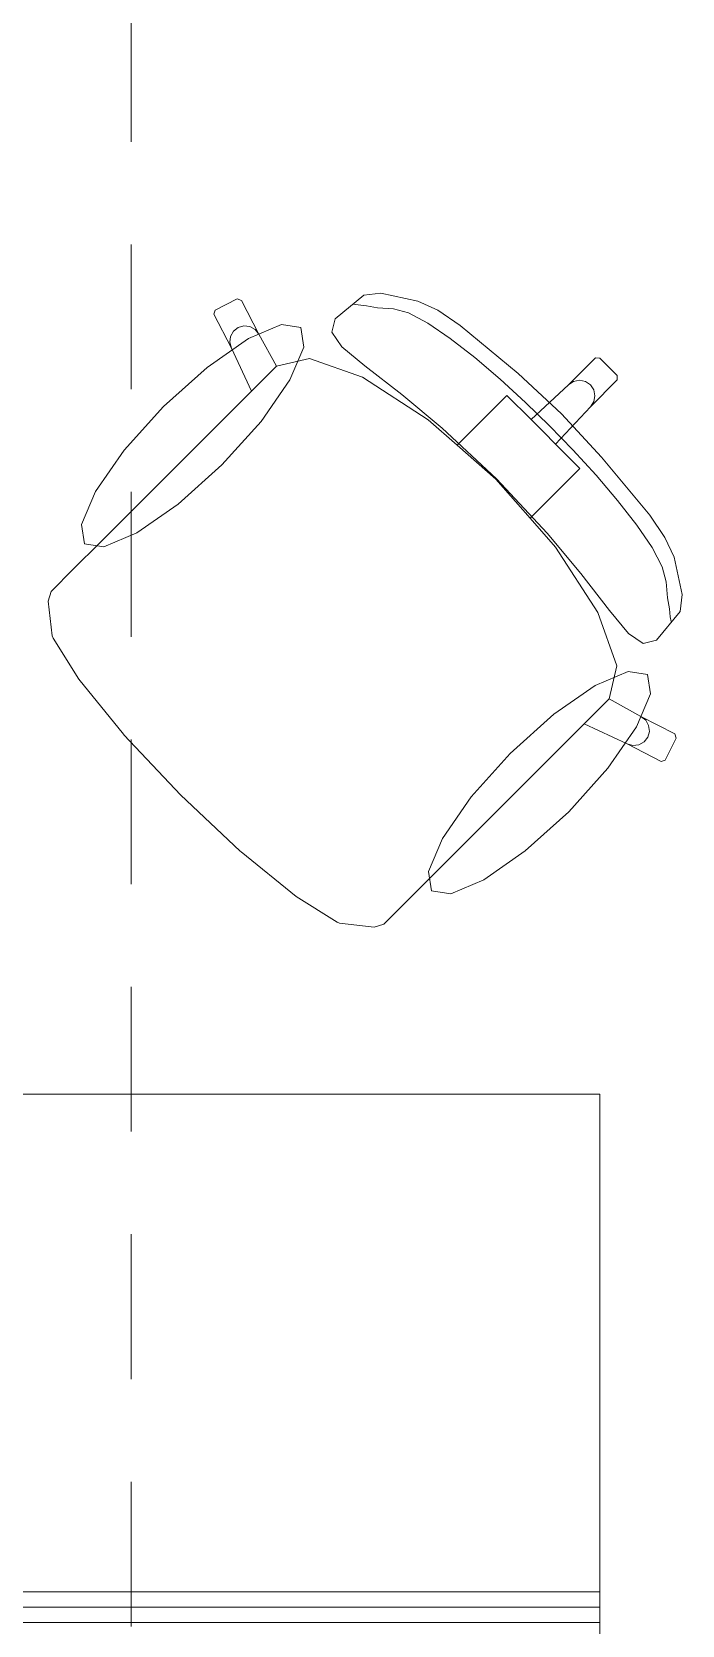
# Model space of a CAD drawing. Header units: inches. Extents: x -19 to 5698, y -728 to 92.
# Drawn here: x 307.973 to 308.607, y 12.283 to 13.835 of the extents above; entities that cross this region are included whole.
import ezdxf

# ---------------------------------------------------------------- set-up
doc = ezdxf.new("R2010")
doc.units = ezdxf.units.IN
doc.header["$MEASUREMENT"] = 0
doc.linetypes.add('Hidden Line', pattern=[0.195611, 0.141111, -0.0545])
doc.layers.add('08 _ STR _ EXT _ 09 Vigas', color=251, linetype='Continuous')
doc.layers.add('Interior - Mobiliario', color=7, linetype='Continuous')

msp = doc.modelspace()

# ---------------------------------------------------------------- linework, layer by layer
at = {"layer": '08 _ STR _ EXT _ 09 Vigas', "color": 251, "linetype": 'Hidden Line', "lineweight": 13, "true_color": 0x636466}
msp.add_line((308.07, 7.7), (308.07, 16.9), dxfattribs=at)
at = {"layer": 'Interior - Mobiliario', "color": 175, "linetype": 'Continuous', "lineweight": 13}
for p, q in [((308.1519, 13.5638), (308.1733, 13.5747)), ((308.1733, 13.5747), (308.1773, 13.5733)), ((308.1773, 13.5733), (308.1943, 13.5402)), ((308.2687, 13.5553), (308.2965, 13.5785)), ((308.2912, 13.5689), (308.2867, 13.5697)), ((308.2993, 13.5681), (308.2912, 13.5689)), ((308.2965, 13.5785), (308.3133, 13.5804)), ((308.31, 13.566), (308.2993, 13.5681)), ((308.3133, 13.5804), (308.3494, 13.5726)), ((308.3494, 13.5726), (308.3687, 13.5636)), ((308.1506, 13.5598), (308.1519, 13.5638)), ((308.1676, 13.5267), (308.1506, 13.5598)), ((308.2653, 13.5424), (308.2687, 13.5553)), ((308.3254, 13.5649), (308.31, 13.566)), ((308.3402, 13.561), (308.3254, 13.5649)), ((308.359, 13.551), (308.3402, 13.561)), ((308.3687, 13.5636), (308.3904, 13.5487)), ((308.166, 13.5324), (308.1666, 13.5382)), ((308.1666, 13.5382), (308.1695, 13.5433)), ((308.1695, 13.5433), (308.1741, 13.5469)), ((308.1741, 13.5469), (308.1797, 13.5484)), ((308.1797, 13.5484), (308.1855, 13.5477)), ((308.1855, 13.5477), (308.1906, 13.5448)), ((308.1906, 13.5448), (308.1943, 13.5402)), ((308.1943, 13.5402), (308.2116, 13.5092)), ((308.2753, 13.5281), (308.2653, 13.5424)), ((308.3809, 13.5362), (308.359, 13.551)), ((308.3904, 13.5487), (308.4471, 13.5019)), ((308.1676, 13.5267), (308.166, 13.5324)), ((308.1872, 13.4849), (308.1676, 13.5267)), ((308.2976, 13.5095), (308.2753, 13.5281)), ((308.4047, 13.5176), (308.3809, 13.5362)), ((308.2114, 13.5092), (308.1872, 13.4849)), ((308.2114, 13.5092), (308.2116, 13.5092)), ((308.2116, 13.5092), (308.2436, 13.5167)), ((308.2436, 13.5167), (308.2955, 13.4983)), ((308.3337, 13.4815), (308.2976, 13.5095)), ((308.4294, 13.4964), (308.4047, 13.5176)), ((308.4962, 13.4911), (308.5223, 13.5172)), ((308.5223, 13.5172), (308.5265, 13.5171)), ((308.5265, 13.5171), (308.5351, 13.5086)), ((308.5436, 13.5001), (308.5351, 13.5086)), ((308.2955, 13.4983), (308.3593, 13.457)), ((308.4541, 13.4739), (308.4294, 13.4964)), ((308.4471, 13.5019), (308.4893, 13.4628)), ((308.4597, 13.4571), (308.4962, 13.4911)), ((308.4962, 13.4911), (308.501, 13.4943)), ((308.501, 13.4943), (308.5068, 13.4954)), ((308.5068, 13.4954), (308.5125, 13.4942)), ((308.5125, 13.4942), (308.5174, 13.491)), ((308.5207, 13.4861), (308.5174, 13.491)), ((308.5175, 13.4697), (308.5436, 13.4958)), ((308.5436, 13.4958), (308.5436, 13.5001)), ((308.0393, 13.3371), (308.1872, 13.4849)), ((308.373, 13.4488), (308.3337, 13.4815)), ((308.4149, 13.4596), (308.436, 13.4807)), ((308.436, 13.4807), (308.4597, 13.4571)), ((308.5219, 13.4803), (308.5207, 13.4861)), ((308.5208, 13.4746), (308.5219, 13.4803)), ((308.3875, 13.4322), (308.4149, 13.4596)), ((308.4775, 13.4511), (308.4541, 13.4739)), ((308.4835, 13.4332), (308.5175, 13.4697)), ((308.5284, 13.4206), (308.4893, 13.4628)), ((308.5175, 13.4697), (308.5208, 13.4746)), ((308.3593, 13.457), (308.3875, 13.4322)), ((308.4258, 13.3993), (308.373, 13.4488)), ((308.4597, 13.4571), (308.4716, 13.4451)), ((308.4835, 13.4332), (308.4716, 13.4451)), ((308.4775, 13.4511), (308.5003, 13.4276)), ((308.3875, 13.4322), (308.4253, 13.3989)), ((308.5072, 13.4096), (308.4835, 13.4332)), ((308.5003, 13.4276), (308.5229, 13.403)), ((308.5752, 13.3639), (308.5284, 13.4206)), ((308.4587, 13.361), (308.4253, 13.3989)), ((308.4258, 13.3993), (308.4753, 13.3466)), ((308.486, 13.3884), (308.5072, 13.4096)), ((308.5229, 13.403), (308.544, 13.3782)), ((308.4587, 13.361), (308.486, 13.3884)), ((308.544, 13.3782), (308.5626, 13.3544)), ((308.4834, 13.3329), (308.4587, 13.361)), ((308.5626, 13.3544), (308.5775, 13.3326)), ((308.5901, 13.3422), (308.5752, 13.3639)), ((308.0138, 13.3116), (308.0393, 13.3371)), ((308.4753, 13.3466), (308.508, 13.3073)), ((308.5991, 13.323), (308.5901, 13.3422)), ((308.5248, 13.2691), (308.4834, 13.3329)), ((308.5775, 13.3326), (308.5874, 13.3137)), ((308.6068, 13.2868), (308.5991, 13.323)), ((307.9918, 13.2896), (308.0138, 13.3116)), ((308.508, 13.3073), (308.5359, 13.2711)), ((308.5874, 13.3137), (308.5913, 13.299)), ((307.989, 13.2803), (307.9918, 13.2896)), ((308.5913, 13.299), (308.5925, 13.2836)), ((307.993, 13.2464), (307.989, 13.2803)), ((308.5925, 13.2836), (308.5945, 13.2728)), ((308.605, 13.2701), (308.6068, 13.2868)), ((308.5431, 13.2171), (308.5248, 13.2691)), ((308.5359, 13.2711), (308.5545, 13.2488)), ((308.5818, 13.2422), (308.605, 13.2701)), ((308.5945, 13.2728), (308.5953, 13.2648)), ((308.5953, 13.2648), (308.5961, 13.2603)), ((307.9939, 13.2443), (307.993, 13.2464)), ((308.0188, 13.2042), (307.9939, 13.2443)), ((308.5545, 13.2488), (308.5689, 13.2388)), ((308.5689, 13.2388), (308.5818, 13.2422)), ((308.5357, 13.1851), (308.5431, 13.2171)), ((308.0623, 13.1506), (308.0188, 13.2042)), ((308.5356, 13.1849), (308.5114, 13.1607)), ((308.5356, 13.1849), (308.5357, 13.1851)), ((308.5667, 13.1678), (308.5357, 13.1851)), ((308.5713, 13.1642), (308.5667, 13.1678)), ((308.5998, 13.1509), (308.5667, 13.1678)), ((308.063, 13.1497), (308.0623, 13.1506)), ((308.1179, 13.0914), (308.063, 13.1497)), ((308.3635, 13.0128), (308.5114, 13.1607)), ((308.5114, 13.1607), (308.5532, 13.1411)), ((308.5742, 13.1591), (308.5713, 13.1642)), ((308.5733, 13.1476), (308.5749, 13.1532)), ((308.5749, 13.1532), (308.5742, 13.1591)), ((308.6011, 13.1468), (308.5998, 13.1509)), ((308.5532, 13.1411), (308.5588, 13.1395)), ((308.5532, 13.1411), (308.5863, 13.1241)), ((308.5588, 13.1395), (308.5646, 13.1402)), ((308.5646, 13.1402), (308.5697, 13.143)), ((308.5697, 13.143), (308.5733, 13.1476)), ((308.5903, 13.1254), (308.6011, 13.1468)), ((308.5863, 13.1241), (308.5903, 13.1254)), ((308.1179, 13.0914), (308.1762, 13.0366)), ((308.1762, 13.0366), (308.177, 13.0359)), ((308.177, 13.0359), (308.2307, 12.9923)), ((308.338, 12.9873), (308.3635, 13.0128)), ((308.2307, 12.9923), (308.2707, 12.9674)), ((308.3161, 12.9654), (308.338, 12.9873)), ((308.2707, 12.9674), (308.2729, 12.9665)), ((308.2729, 12.9665), (308.3068, 12.9625)), ((308.3068, 12.9625), (308.3161, 12.9654)), ((307.2415, 12.315), (308.5265, 12.315)), ((308.5265, 12.315), (308.5265, 12.285)), ((308.5265, 12.285), (307.2415, 12.285))]:
    msp.add_line(p, q, dxfattribs=at)
at = {"layer": 'Interior - Mobiliario', "color": 175, "linetype": 'Continuous', "lineweight": 13, "flags": 128}
for points in [[(307.2265, 12.3), (307.2265, 13.8), (307.8265, 13.8), (307.8265, 12.8), (308.5265, 12.8), (308.5265, 12.3)], [(308.1014, 13.4698), (308.1439, 13.508), (308.1842, 13.536), (308.2163, 13.5496), (308.2352, 13.5467), (308.2381, 13.5278), (308.2245, 13.4958), (308.1965, 13.4554), (308.1583, 13.4129), (308.1158, 13.3748), (308.0755, 13.3468), (308.0434, 13.3331), (308.0245, 13.336), (308.0216, 13.3549), (308.0352, 13.387), (308.0632, 13.4274)], [(308.4963, 13.0749), (308.5345, 13.1174), (308.5625, 13.1578), (308.5761, 13.1898), (308.5732, 13.2087), (308.5543, 13.2116), (308.5222, 13.198), (308.4819, 13.17), (308.4394, 13.1318), (308.4012, 13.0894), (308.3732, 13.049), (308.3596, 13.0169), (308.3625, 12.998), (308.3814, 12.9951), (308.4135, 13.0087), (308.4538, 13.0368)], [(307.2265, 12.3), (307.2265, 10.8), (307.8265, 10.8), (307.8265, 11.8), (308.5265, 11.8), (308.5265, 12.3)]]:
    msp.add_lwpolyline(points, close=True, dxfattribs=at)

doc.saveas('drawing.dxf')
